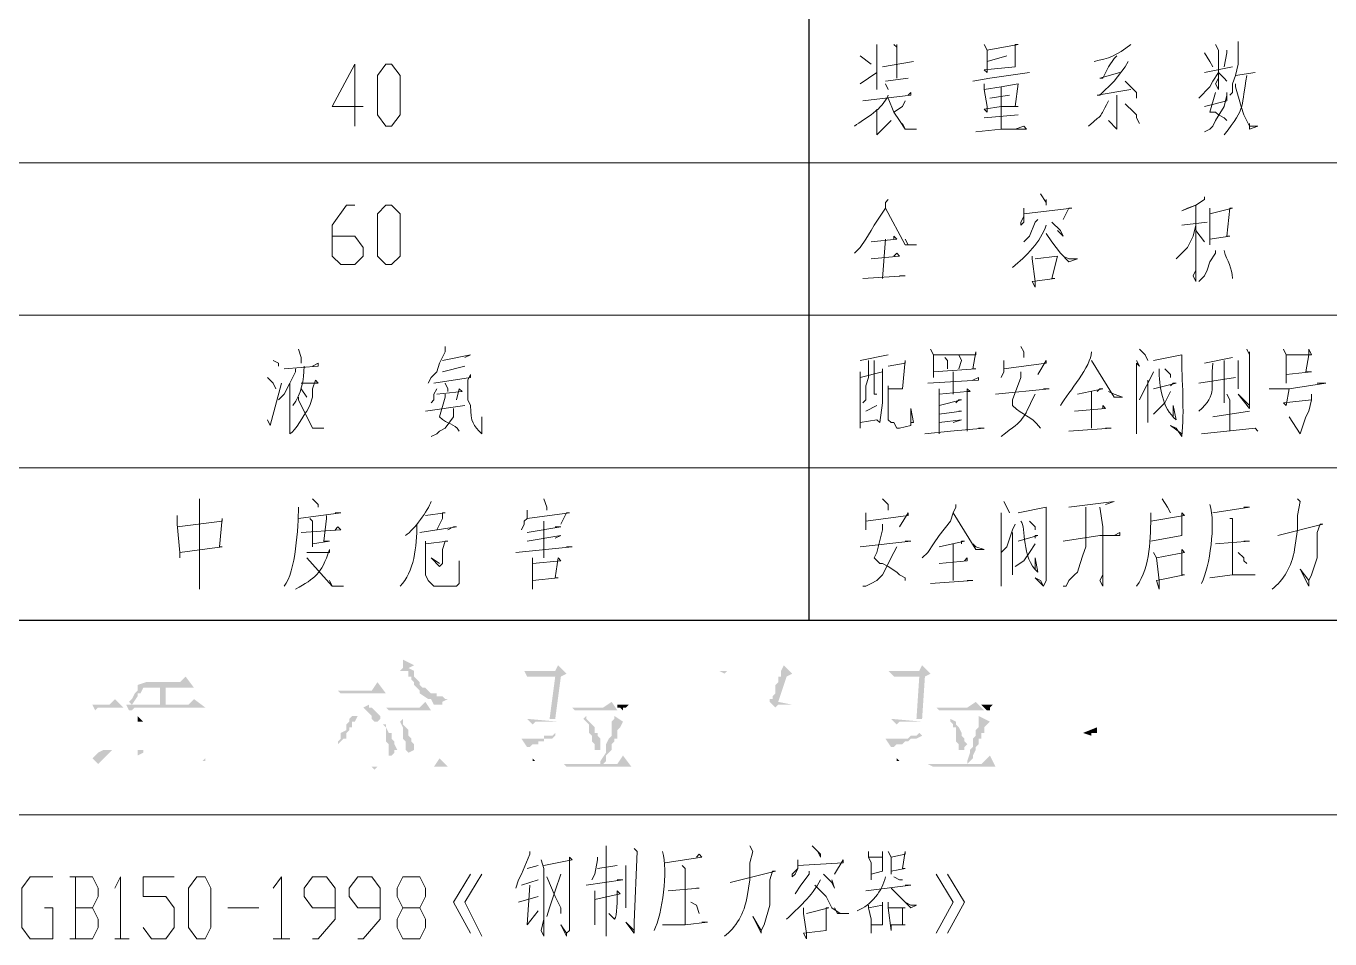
# Model space of a CAD drawing. Header units: millimetres. Extents: x -219 to 948, y -831 to -7.
# Drawn here: x 779.7 to 862.9, y -121.6 to -63.4 of the extents above; entities that cross this region are included whole.
import ezdxf

# ---------------------------------------------------------------- set-up
doc = ezdxf.new("R2010")
doc.units = ezdxf.units.MM
doc.layers.add('1', color=7, linetype='Continuous')

msp = doc.modelspace()

# ---------------------------------------------------------------- hatches: boundary and pattern name
h = msp.add_hatch(color=0)
h.dxf.hatch_style = 2
h.paths.add_polyline_path([(803.735, -103.829), (803.735, -104.009), (803.735, -104.369), (803.555, -104.549), (804.095, -104.549), (804.095, -104.909), (804.275, -104.909), (804.275, -105.089), (804.455, -105.269), (804.455, -105.449), (804.815, -105.809), (804.815, -105.989), (805.355, -106.349), (805.535, -106.349), (805.715, -106.709), (805.895, -106.709), (806.075, -106.709), (806.255, -106.709), (806.255, -106.529), (806.615, -106.349), (806.435, -106.349), (806.255, -106.169), (805.895, -106.169), (805.895, -105.989), (805.715, -105.989), (805.535, -105.989), (805.175, -105.629), (804.995, -105.629), (804.815, -105.449), (804.815, -105.269), (804.635, -105.089), (804.455, -104.909), (804.455, -104.549), (804.095, -104.369), (804.455, -104.189)])
h = msp.add_hatch(color=0)
h.dxf.hatch_style = 2
h.paths.add_polyline_path([(813.635, -104.189), (813.455, -104.549), (811.475, -104.549), (811.655, -104.909), (813.455, -104.909), (814.175, -104.729)])
h = msp.add_hatch(color=0)
h.dxf.hatch_style = 2
h.paths.add_polyline_path([(814.175, -104.729), (813.455, -104.909), (813.095, -107.609), (813.455, -107.609), (813.815, -104.909)])
h = msp.add_hatch(color=0)
h.dxf.hatch_style = 2
h.paths.add_polyline_path([(828.035, -104.189), (827.855, -104.549), (823.895, -104.549), (825.515, -104.549), (827.855, -104.549), (827.855, -104.909), (827.675, -104.909), (827.675, -105.269), (827.495, -105.449), (827.495, -105.629), (827.495, -105.809), (827.495, -105.989), (827.315, -106.169), (827.315, -106.349), (827.135, -106.349), (827.135, -106.529), (827.495, -106.889), (827.675, -106.709), (828.575, -106.709), (827.675, -106.529), (828.215, -104.909), (828.575, -104.729)])
h = msp.add_hatch(color=0)
h.dxf.hatch_style = 2
h.paths.add_polyline_path([(823.895, -104.549), (824.255, -104.729), (824.435, -104.549), (825.515, -104.549)])
h = msp.add_hatch(color=0)
h.dxf.hatch_style = 2
h.paths.add_polyline_path([(836.855, -104.189), (836.675, -104.549), (834.695, -104.549), (835.055, -104.909), (836.675, -104.909), (837.395, -104.729)])
h = msp.add_hatch(color=0)
h.dxf.hatch_style = 2
h.paths.add_polyline_path([(837.395, -104.729), (836.675, -104.909), (836.495, -107.609), (836.855, -107.609), (837.035, -104.909)])
h = msp.add_hatch(color=0)
h.dxf.hatch_style = 2
h.paths.add_polyline_path([(789.875, -104.909), (789.515, -105.269), (787.355, -105.269), (786.815, -105.449), (786.815, -105.629), (786.815, -105.809), (786.635, -105.989), (786.455, -106.349), (786.275, -106.529), (786.455, -106.709), (786.815, -106.169), (786.815, -105.989), (786.995, -105.989), (787.175, -105.629), (790.415, -105.629)])
h = msp.add_hatch(color=0)
h.dxf.hatch_style = 2
h.paths.add_polyline_path([(802.115, -105.269), (801.755, -105.809), (799.595, -105.809), (799.775, -105.989), (800.135, -105.989), (802.655, -105.989)])
h = msp.add_hatch(color=0)
h.dxf.hatch_style = 2
h.paths.add_polyline_path([(785.375, -106.349), (785.015, -106.709), (783.935, -106.709), (784.115, -107.069), (784.295, -106.889), (785.915, -106.889)])
h = msp.add_hatch(color=0)
h.dxf.hatch_style = 2
h.paths.add_polyline_path([(790.415, -106.349), (790.055, -106.709), (786.095, -106.709), (786.275, -107.069), (786.455, -107.069), (786.635, -106.889), (791.135, -106.889)])
h = msp.add_hatch(color=0)
h.dxf.hatch_style = 2
h.paths.add_polyline_path([(788.615, -106.709), (788.615, -105.629), (788.255, -105.629), (788.255, -106.709)])
h = msp.add_hatch(color=0)
h.dxf.hatch_style = 2
h.paths.add_polyline_path([(801.575, -106.709), (801.215, -106.889), (801.395, -107.069), (801.755, -107.429), (801.755, -107.609), (801.935, -107.789), (802.115, -107.789), (802.295, -107.609), (802.295, -107.429), (801.755, -106.889), (801.575, -106.889)])
h = msp.add_hatch(color=0)
h.dxf.hatch_style = 2
h.paths.add_polyline_path([(805.175, -106.529), (804.815, -106.889), (802.655, -106.889), (802.835, -107.069), (803.015, -107.069), (805.535, -107.069)])
h = msp.add_hatch(color=0)
h.dxf.hatch_style = 2
h.paths.add_polyline_path([(817.055, -106.529), (816.515, -106.889), (814.535, -106.889), (814.715, -107.069), (814.895, -107.069), (815.075, -107.069), (817.415, -107.069)])
h = msp.add_hatch(color=0)
h.dxf.hatch_style = 2
h.paths.add_polyline_path([(817.415, -106.709), (817.415, -106.889), (817.595, -106.889), (817.775, -107.069), (817.775, -106.889), (817.955, -106.889), (818.135, -106.709)])
h = msp.add_hatch(color=0)
h.dxf.hatch_style = 2
h.paths.add_polyline_path([(840.275, -106.529), (839.735, -106.889), (837.755, -106.889), (837.935, -107.069), (838.295, -107.069), (840.815, -107.069)])
h = msp.add_hatch(color=0)
h.dxf.hatch_style = 2
h.paths.add_polyline_path([(840.635, -106.709), (840.815, -106.889), (840.995, -107.069), (841.175, -107.069), (841.175, -106.889), (841.355, -106.709), (841.535, -106.709)])
h = msp.add_hatch(color=0)
h.dxf.hatch_style = 2
h.paths.add_polyline_path([(786.815, -107.429), (786.815, -107.789), (787.175, -107.789)])
h = msp.add_hatch(color=0)
h.dxf.hatch_style = 2
h.paths.add_polyline_path([(800.495, -107.429), (800.315, -107.609), (800.315, -107.789), (800.135, -107.969), (800.135, -108.149), (800.135, -108.329), (799.775, -108.509), (799.775, -108.689), (799.775, -108.869), (799.595, -109.049), (799.595, -109.229), (799.775, -109.049), (799.955, -108.869), (800.135, -108.869), (800.135, -108.689), (800.135, -108.509), (800.315, -108.329), (800.315, -108.149), (800.495, -108.149), (800.495, -107.969), (800.495, -107.789), (800.675, -107.789), (800.855, -107.429)])
h = msp.add_hatch(color=0)
h.dxf.hatch_style = 2
h.paths.add_polyline_path([(802.655, -107.969), (802.475, -107.969), (802.655, -108.149), (802.655, -108.509), (802.655, -108.689), (802.655, -109.049), (802.835, -109.229), (802.835, -109.949), (803.015, -109.949), (803.195, -109.769), (803.195, -109.589), (803.375, -109.589), (803.195, -109.229), (803.195, -109.049), (803.015, -108.869), (803.015, -108.689), (803.015, -108.509), (802.835, -108.509), (802.655, -108.149)])
h = msp.add_hatch(color=0)
h.dxf.hatch_style = 2
h.paths.add_polyline_path([(803.735, -107.609), (803.555, -107.789), (803.735, -108.149), (803.735, -108.329), (803.735, -108.509), (803.735, -108.869), (803.915, -109.049), (803.915, -109.589), (804.095, -109.769), (804.455, -109.589), (804.455, -109.229), (804.275, -109.049), (804.275, -108.869), (804.095, -108.689), (804.095, -108.509), (804.095, -108.329), (803.915, -108.149), (803.735, -107.969), (803.735, -107.789)])
h = msp.add_hatch(color=0)
h.dxf.hatch_style = 2
h.paths.add_polyline_path([(811.655, -107.609), (812.015, -107.969), (812.195, -107.789), (813.635, -107.789)])
h = msp.add_hatch(color=0)
h.dxf.hatch_style = 2
h.paths.add_polyline_path([(815.435, -107.429), (815.255, -107.609), (815.435, -107.789), (815.615, -107.969), (815.615, -108.149), (815.615, -108.509), (815.795, -108.689), (815.795, -109.049), (815.975, -109.229), (815.975, -109.589), (816.155, -109.589), (816.335, -109.589), (816.335, -109.409), (816.335, -109.229), (816.335, -109.049), (816.335, -108.869), (816.155, -108.689), (816.155, -108.509), (815.975, -108.509), (815.975, -108.149), (815.795, -107.969), (815.615, -107.789), (815.435, -107.609)])
h = msp.add_hatch(color=0)
h.dxf.hatch_style = 2
h.paths.add_polyline_path([(817.235, -107.429), (817.235, -107.609), (817.055, -107.789), (817.055, -108.149), (817.055, -108.329), (817.055, -108.689), (816.875, -108.869), (816.695, -109.229), (816.695, -109.409), (816.695, -109.589), (816.695, -109.769), (816.335, -110.309), (816.335, -110.489), (816.515, -110.489), (816.695, -110.309), (816.695, -110.129), (816.695, -109.949), (817.055, -109.589), (817.055, -109.409), (817.055, -109.229), (817.235, -109.049), (817.235, -108.869), (817.415, -108.869), (817.415, -108.509), (817.415, -108.329), (817.595, -108.149), (817.775, -107.789)])
h = msp.add_hatch(color=0)
h.dxf.hatch_style = 2
h.paths.add_polyline_path([(834.875, -107.609), (835.235, -107.969), (835.415, -107.789), (836.855, -107.789)])
h = msp.add_hatch(color=0)
h.dxf.hatch_style = 2
h.paths.add_polyline_path([(838.655, -107.429), (838.655, -107.609), (838.655, -107.789), (838.835, -107.969), (838.835, -108.149), (839.015, -108.149), (839.015, -108.509), (839.015, -108.689), (839.015, -109.049), (839.195, -109.229), (839.195, -109.589), (839.375, -109.589), (839.555, -109.589), (839.555, -109.409), (839.735, -109.229), (839.555, -109.049), (839.555, -108.869), (839.375, -108.689), (839.375, -108.509), (839.195, -108.149), (839.015, -107.969), (839.015, -107.789), (838.655, -107.609)])
h = msp.add_hatch(color=0)
h.dxf.hatch_style = 2
h.paths.add_polyline_path([(840.455, -107.429), (840.455, -107.609), (840.455, -107.789), (840.455, -108.149), (840.275, -108.329), (840.275, -108.689), (840.095, -108.869), (840.095, -109.229), (840.095, -109.409), (839.915, -109.589), (839.915, -109.769), (839.735, -110.309), (839.735, -110.489), (839.915, -110.309), (840.095, -110.129), (840.095, -109.949), (840.275, -109.589), (840.275, -109.409), (840.455, -109.229), (840.455, -109.049), (840.455, -108.869), (840.635, -108.869), (840.635, -108.509), (840.815, -108.509), (840.815, -108.329), (840.815, -108.149), (841.175, -107.789)])
h = msp.add_hatch(color=0)
h.dxf.hatch_style = 2
h.paths.add_polyline_path([(813.455, -108.509), (813.275, -108.689), (812.735, -108.689), (812.735, -108.869), (812.015, -108.869), (811.295, -108.869), (811.655, -109.409), (811.835, -109.409), (812.015, -109.229), (812.195, -109.229), (812.375, -109.229), (812.375, -109.049), (812.735, -109.049), (812.735, -108.869), (813.095, -108.869), (813.275, -108.869), (813.455, -108.689)])
h = msp.add_hatch(color=0)
h.dxf.hatch_style = 2
h.paths.add_polyline_path([(836.675, -108.509), (836.495, -108.689), (836.135, -108.689), (835.955, -108.869), (835.415, -108.869), (835.235, -108.869), (834.515, -108.869), (834.875, -109.409), (835.055, -109.409), (835.235, -109.229), (835.415, -109.229), (835.595, -109.229), (835.775, -109.049), (835.955, -109.049), (836.135, -108.869), (836.315, -108.869), (836.495, -108.869), (836.855, -108.689)])
h = msp.add_hatch(color=0)
h.dxf.hatch_style = 2
h.paths.add_polyline_path([(848.015, -108.149), (847.115, -108.509), (847.655, -108.689), (847.655, -108.509), (848.015, -108.509), (848.015, -108.329)])
h = msp.add_hatch(color=0)
h.dxf.hatch_style = 2
h.paths.add_polyline_path([(784.655, -109.589), (784.295, -109.769), (783.935, -110.129), (784.295, -110.489), (784.475, -110.309), (785.195, -109.589), (785.375, -109.589)])
h = msp.add_hatch(color=0)
h.dxf.hatch_style = 2
h.paths.add_polyline_path([(786.815, -109.589), (786.815, -109.949), (787.175, -109.769), (787.175, -109.589), (789.515, -109.589)])
h = msp.add_hatch(color=0)
h.dxf.hatch_style = 2
h.paths.add_polyline_path([(791.135, -110.129), (790.955, -110.309), (788.975, -110.309), (788.795, -110.309), (788.615, -110.309), (791.135, -110.309)])
h = msp.add_hatch(color=0)
h.dxf.hatch_style = 2
h.paths.add_polyline_path([(806.075, -110.129), (805.715, -110.669), (801.755, -110.669), (801.935, -110.849), (802.115, -110.669), (806.615, -110.669)])
h = msp.add_hatch(color=0)
h.dxf.hatch_style = 2
h.paths.add_polyline_path([(812.015, -110.129), (812.015, -110.309), (812.195, -110.309), (812.915, -110.309), (812.195, -110.309)])
h = msp.add_hatch(color=0)
h.dxf.hatch_style = 2
h.paths.add_polyline_path([(817.775, -109.949), (817.415, -110.489), (813.995, -110.489), (814.175, -110.669), (814.355, -110.669), (818.315, -110.669)])
h = msp.add_hatch(color=0)
h.dxf.hatch_style = 2
h.paths.add_polyline_path([(835.235, -110.129), (835.235, -110.309), (835.415, -110.309), (836.135, -110.309), (835.415, -110.309)])
h = msp.add_hatch(color=0)
h.dxf.hatch_style = 2
h.paths.add_polyline_path([(841.175, -109.949), (840.635, -110.489), (837.215, -110.489), (837.575, -110.669), (841.535, -110.669)])

# ---------------------------------------------------------------- linework, layer by layer
at = {"layer": '1', "color": 0, "lineweight": 25}
for points in [[(829.655, -101.309), (829.655, -33.269)], [(725.615, -101.309), (933.695, -101.309)]]:
    msp.add_lwpolyline(points, dxfattribs=at)
at = {"layer": '1', "color": 0, "lineweight": 5}
for points in [[(833.975, -64.589), (833.975, -64.949), (833.975, -64.769), (833.975, -67.469)], [(835.055, -64.589), (835.235, -64.769), (835.235, -64.589), (835.235, -66.749)], [(840.815, -64.589), (840.995, -64.949), (840.995, -66.389), (840.815, -66.209), (842.795, -66.029), (842.795, -64.589), (842.975, -64.589), (840.995, -64.949)], [(855.575, -64.589), (855.755, -64.949), (855.755, -67.469), (855.575, -67.109), (855.755, -66.749)], [(857.015, -64.409), (857.015, -65.309), (857.015, -65.849), (856.835, -66.569), (856.655, -67.109), (856.655, -67.649), (856.475, -67.829)], [(832.895, -65.309), (833.615, -65.849)], [(834.335, -66.029), (836.315, -65.669)], [(840.995, -65.669), (842.255, -65.309)], [(849.995, -65.669), (849.815, -66.029), (849.095, -66.929), (848.195, -67.829), (848.015, -67.829), (850.175, -67.469)], [(849.275, -65.309), (849.095, -65.489), (848.735, -66.029), (848.375, -66.749), (848.195, -66.749), (849.455, -66.389)], [(854.855, -65.129), (855.215, -65.669), (855.395, -66.029)], [(856.295, -64.949), (856.295, -65.129), (856.115, -66.029)], [(801.215, -68.549), (799.235, -68.549), (800.675, -65.849), (800.675, -69.809)], [(802.655, -69.809), (802.115, -69.089), (802.115, -66.569), (802.655, -65.849), (803.015, -65.849), (803.555, -66.569), (803.555, -69.089), (803.015, -69.809), (802.655, -69.809)], [(832.895, -67.109), (833.975, -66.389)], [(840.095, -66.929), (841.175, -66.749), (843.695, -66.389)], [(855.755, -66.389), (855.395, -66.929), (855.215, -67.289), (854.495, -68.009)], [(854.855, -66.389), (856.655, -66.029)], [(855.755, -66.389), (856.115, -66.749), (856.295, -66.929)], [(856.835, -66.569), (858.095, -66.389)], [(834.515, -66.929), (835.955, -66.749)], [(834.515, -67.109), (834.695, -67.469)], [(840.815, -67.109), (840.815, -67.469), (840.995, -68.549), (840.995, -68.909), (840.815, -68.729), (841.895, -68.549), (842.975, -68.549), (842.795, -68.549), (842.975, -67.109), (842.975, -67.109), (841.895, -67.289), (840.815, -67.469)], [(841.895, -67.289), (841.895, -69.989)], [(849.815, -66.929), (850.535, -67.649), (850.535, -67.829), (850.535, -68.009)], [(856.835, -67.109), (856.835, -67.289), (857.195, -68.549), (857.375, -69.089), (857.735, -69.809), (857.735, -69.989), (858.275, -69.809), (857.735, -69.809), (857.735, -69.629)], [(833.075, -68.189), (836.135, -67.829), (836.135, -67.649), (835.955, -67.829)], [(834.695, -68.009), (835.055, -68.909), (835.415, -69.449), (835.775, -69.989), (835.775, -69.989), (836.495, -69.989), (835.775, -69.989), (835.595, -69.629)], [(835.775, -68.189), (835.595, -68.549), (835.055, -68.909)], [(841.175, -68.009), (842.435, -67.829)], [(849.275, -67.829), (849.275, -69.989), (848.735, -69.449), (849.275, -69.989)], [(854.855, -68.549), (856.295, -68.189), (856.295, -67.649), (856.295, -67.829), (856.115, -68.549), (855.575, -69.449), (855.395, -69.809), (855.215, -69.989), (854.855, -70.169)], [(855.575, -67.649), (855.215, -68.909), (855.575, -68.909), (855.755, -69.089), (856.115, -69.269), (856.295, -69.449)], [(833.975, -68.729), (833.975, -70.169), (833.975, -70.349), (834.875, -69.449)], [(849.815, -68.369), (850.355, -68.909), (850.535, -69.089), (850.535, -69.269), (850.715, -69.629)], [(840.275, -70.169), (841.895, -69.989), (842.615, -69.989), (843.515, -69.989), (843.335, -69.809), (842.795, -69.989)], [(840.815, -69.269), (842.975, -69.089)], [(725.615, -72.149), (933.695, -72.149)], [(834.695, -74.489), (834.515, -74.669), (834.515, -75.029), (833.795, -76.109), (833.615, -76.469), (833.255, -77.009), (832.895, -77.549), (832.535, -77.909)], [(844.415, -74.129), (844.775, -74.669), (844.775, -74.849), (844.775, -74.489)], [(854.855, -74.309), (854.855, -74.489), (854.315, -74.849), (853.775, -75.029), (853.415, -75.209), (854.315, -74.849), (854.315, -79.709), (854.135, -79.349), (854.315, -78.989)], [(799.235, -76.829), (800.675, -76.829), (801.215, -77.549), (801.215, -78.089), (800.675, -78.629), (799.775, -78.629), (799.235, -78.089), (799.235, -76.109), (800.135, -74.849), (800.675, -74.849)], [(802.655, -78.629), (802.115, -78.089), (802.115, -75.389), (802.655, -74.849), (803.015, -74.849), (803.555, -75.389), (803.555, -78.089), (803.015, -78.629), (802.655, -78.629)], [(834.515, -75.029), (835.775, -77.369), (836.495, -77.369), (835.955, -77.369), (835.775, -77.009)], [(843.335, -75.029), (843.335, -75.569), (843.335, -75.929), (843.155, -76.109), (843.155, -75.929), (843.335, -75.569)], [(843.335, -75.389), (846.395, -75.029), (846.215, -75.029), (845.855, -75.749)], [(855.215, -75.029), (855.215, -77.369), (855.215, -77.009), (856.475, -76.829), (856.295, -76.829), (856.475, -75.029), (856.655, -75.029), (855.215, -75.389)], [(844.235, -75.749), (844.055, -75.929), (843.695, -76.829), (843.335, -77.189)], [(845.135, -75.929), (845.675, -76.469), (845.855, -76.829), (845.495, -76.469)], [(854.315, -76.109), (854.135, -76.829), (853.775, -77.549), (853.415, -77.909), (853.055, -78.269)], [(853.415, -76.109), (855.035, -75.929)], [(854.315, -76.469), (854.855, -77.189)], [(833.615, -77.189), (835.235, -77.009), (835.055, -76.829), (835.055, -77.009)], [(834.515, -77.009), (834.335, -79.529)], [(844.775, -76.649), (845.135, -77.189), (845.675, -77.909), (846.215, -78.449), (846.755, -78.269), (846.215, -78.269), (845.855, -78.089)], [(833.615, -78.269), (835.415, -78.089), (835.235, -77.909), (835.055, -78.089)], [(843.875, -78.089), (843.875, -78.269), (844.055, -79.709), (844.055, -80.069), (843.875, -79.709), (845.315, -79.529), (845.135, -79.529), (845.495, -78.089), (844.055, -78.269)], [(855.575, -77.729), (855.575, -77.909), (855.215, -78.449), (855.035, -78.989), (854.855, -79.349), (854.495, -79.709)], [(833.075, -79.529), (835.775, -79.349), (835.775, -79.349), (835.415, -79.349)], [(725.615, -81.869), (933.695, -81.869)], [(806.435, -83.849), (806.435, -84.209), (806.075, -84.929), (805.895, -85.469), (805.535, -85.829), (805.355, -86.189)], [(843.155, -83.849), (843.335, -84.209), (843.335, -84.569)], [(795.455, -84.749), (795.815, -84.929), (795.815, -85.109)], [(797.075, -84.029), (797.255, -84.569), (797.255, -84.929)], [(806.255, -84.749), (808.055, -84.389), (808.055, -84.389), (807.695, -84.569)], [(832.895, -84.749), (834.695, -84.389)], [(833.435, -84.749), (833.435, -85.829), (833.255, -86.369), (833.255, -86.909), (833.255, -87.269), (833.075, -87.449)], [(833.795, -84.749), (833.795, -86.909), (833.975, -86.909), (833.975, -86.909)], [(834.695, -85.109), (835.775, -84.929), (835.775, -84.749), (835.595, -86.549), (834.695, -86.549), (834.695, -86.369), (834.695, -88.529), (834.875, -88.709), (835.055, -88.709), (835.235, -89.069), (835.415, -89.069), (836.135, -88.889), (836.135, -88.709), (836.315, -88.709), (836.135, -87.809), (836.135, -88.709)], [(837.395, -84.029), (837.575, -84.389), (837.575, -85.829), (837.575, -85.469), (840.275, -85.289), (840.095, -85.289), (840.275, -84.209), (840.275, -84.389), (837.575, -84.389)], [(838.295, -84.569), (838.475, -84.749), (838.475, -85.289)], [(839.195, -84.389), (839.375, -84.749), (839.195, -85.289)], [(842.075, -84.749), (842.075, -85.469), (841.895, -85.829)], [(842.075, -85.289), (844.775, -84.929), (844.775, -84.749), (844.235, -85.649)], [(847.655, -84.749), (849.095, -87.089), (849.635, -87.089), (849.095, -86.909), (848.735, -86.729)], [(850.535, -84.749), (850.715, -85.109), (850.535, -84.929), (850.535, -89.429), (850.535, -89.069), (850.535, -88.709)], [(850.715, -84.029), (851.075, -84.389), (851.255, -84.749)], [(854.855, -84.929), (856.655, -84.569)], [(856.115, -84.749), (856.115, -87.449)], [(857.555, -84.029), (857.735, -84.389), (857.735, -84.209), (857.735, -87.809), (857.015, -86.909), (857.735, -87.629)], [(857.015, -84.749), (857.015, -86.549)], [(859.895, -84.029), (860.075, -84.389), (860.075, -86.189), (860.075, -85.649), (861.695, -85.469), (861.335, -85.469), (861.515, -84.389), (861.515, -84.029), (861.695, -84.389), (861.335, -84.389), (860.075, -84.389)], [(796.895, -85.289), (796.895, -85.469), (796.535, -86.189), (796.175, -86.909), (795.815, -87.269)], [(796.175, -85.289), (798.335, -85.109), (798.335, -84.929), (797.975, -85.109)], [(807.695, -85.109), (806.255, -85.469)], [(832.895, -85.469), (832.895, -89.069), (832.895, -88.709), (833.975, -88.529), (834.155, -88.709), (834.335, -87.449), (834.335, -85.289), (834.335, -85.469), (832.895, -85.829)], [(838.835, -85.469), (838.835, -86.909)], [(851.615, -85.469), (851.435, -85.829), (850.895, -86.909), (850.715, -87.269)], [(852.335, -85.289), (852.695, -85.649), (852.695, -85.829)], [(795.095, -85.829), (795.455, -86.189), (795.635, -86.549)], [(795.095, -88.529), (795.275, -88.889), (795.995, -86.189)], [(796.535, -86.189), (796.535, -89.429), (796.535, -88.709)], [(806.435, -86.189), (806.615, -86.549), (806.615, -86.729)], [(837.215, -86.189), (840.455, -86.009), (840.455, -85.829), (840.095, -86.009)], [(851.255, -86.009), (851.255, -88.709), (851.255, -87.989)], [(851.615, -86.549), (853.055, -86.189), (852.875, -86.189), (852.695, -86.369)], [(854.495, -86.189), (856.835, -85.829)], [(858.995, -86.549), (859.535, -86.549), (860.255, -86.549), (862.595, -86.189), (862.415, -86.189), (862.055, -86.189)], [(797.075, -87.089), (797.075, -87.269), (797.975, -89.069), (798.695, -89.069), (797.975, -89.069), (797.795, -88.709)], [(797.255, -86.549), (797.615, -87.089)], [(805.895, -86.549), (805.715, -86.909), (805.715, -87.269), (805.535, -87.449)], [(805.895, -86.909), (807.515, -86.729), (807.335, -86.549), (807.155, -87.269)], [(837.935, -89.429), (837.935, -86.909), (837.935, -86.549), (837.935, -86.909), (839.735, -86.729), (839.735, -86.549), (839.915, -86.729), (839.735, -86.729), (839.735, -89.249)], [(837.935, -87.629), (839.375, -87.269), (839.195, -87.269), (839.015, -87.449)], [(841.535, -86.909), (844.955, -86.549), (844.595, -86.549)], [(846.755, -86.909), (848.375, -86.549), (848.195, -86.549), (848.015, -86.729)], [(847.655, -86.729), (847.655, -89.069)], [(852.695, -86.729), (852.335, -87.449), (851.975, -87.809), (851.615, -88.169)], [(856.295, -86.909), (856.475, -87.269), (856.475, -89.249)], [(860.255, -86.549), (860.075, -87.629), (859.895, -87.449), (861.695, -87.269), (861.695, -86.909), (861.695, -87.269), (861.515, -87.989), (861.335, -88.349), (860.975, -89.429), (860.975, -89.429), (860.255, -88.349), (860.975, -89.429)], [(805.175, -87.989), (807.695, -87.629)], [(806.975, -87.809), (806.975, -88.349), (806.435, -89.069), (806.075, -89.249), (805.895, -89.429), (805.535, -89.609), (805.535, -89.609)], [(833.975, -87.629), (833.255, -87.989)], [(837.935, -88.169), (839.375, -87.989), (839.195, -87.989)], [(846.575, -87.989), (848.555, -87.809), (848.375, -87.629), (848.375, -87.809)], [(855.395, -88.349), (857.735, -87.989)], [(837.935, -88.709), (839.375, -88.529), (839.375, -88.529), (838.835, -88.709)], [(840.455, -89.069), (840.635, -89.069), (840.815, -89.069), (838.655, -89.249), (837.035, -89.429)], [(846.215, -89.249), (848.915, -89.069), (848.735, -89.069), (848.555, -89.069)], [(858.095, -89.069), (858.275, -89.249), (858.095, -89.069), (854.675, -89.429)], [(725.615, -91.589), (933.695, -91.589)], [(790.775, -93.569), (790.775, -93.749), (790.775, -99.329), (790.775, -99.149), (790.775, -98.789)], [(797.975, -93.569), (798.335, -93.929), (798.335, -94.109)], [(812.735, -93.569), (812.915, -94.109), (812.915, -94.289)], [(834.335, -93.569), (834.695, -93.929), (834.695, -94.289)], [(839.015, -93.929), (839.015, -94.109), (838.835, -94.469), (838.655, -95.009), (837.935, -95.909), (837.575, -96.449), (837.215, -96.989), (836.855, -97.349)], [(842.075, -93.749), (842.255, -94.109), (842.435, -94.469)], [(846.215, -94.109), (849.095, -93.749), (849.095, -93.749), (848.555, -93.929)], [(852.155, -93.569), (852.515, -94.109), (852.695, -94.469)], [(789.335, -94.649), (789.335, -95.189), (789.515, -96.989), (789.515, -97.349)], [(797.075, -94.829), (799.775, -94.469), (799.415, -94.469)], [(797.795, -94.829), (797.975, -95.009), (797.975, -96.629), (797.975, -96.449), (799.055, -96.269), (798.695, -96.269), (798.875, -94.829), (798.875, -94.649)], [(805.175, -94.649), (805.175, -94.649), (806.435, -94.469), (806.255, -94.469), (806.255, -94.829), (805.895, -95.549)], [(811.655, -94.289), (811.655, -94.829), (811.475, -95.009), (811.475, -95.189), (811.295, -95.549)], [(811.655, -94.829), (814.355, -94.469), (814.175, -94.469), (813.815, -95.189)], [(833.255, -94.469), (833.255, -95.189), (833.255, -95.369), (833.255, -95.549)], [(833.255, -95.009), (835.955, -94.649), (835.955, -94.469), (835.415, -95.369)], [(838.835, -94.469), (840.275, -96.809), (840.815, -96.809), (840.275, -96.629), (840.095, -96.449)], [(841.895, -94.469), (841.895, -94.829), (841.895, -94.649), (841.895, -99.149), (841.895, -98.429)], [(842.975, -94.469), (844.775, -94.109), (844.775, -94.109), (844.775, -98.789), (844.595, -99.149), (844.595, -99.149), (844.415, -98.789), (844.055, -98.609), (844.595, -99.149)], [(847.295, -94.109), (847.295, -96.629), (847.115, -97.169), (846.935, -97.709), (846.755, -98.249), (846.575, -98.429), (846.215, -98.789), (846.035, -99.149), (845.855, -99.149)], [(848.195, -94.109), (848.375, -95.369), (848.375, -99.149), (848.195, -98.789), (848.375, -98.429)], [(851.435, -95.009), (853.595, -94.649), (853.415, -94.469), (853.415, -95.909), (853.415, -95.909), (851.435, -96.269)], [(855.395, -94.469), (857.735, -94.109), (857.735, -94.109), (857.375, -94.109)], [(789.335, -95.369), (792.215, -95.009), (792.215, -94.829), (792.035, -96.629), (792.215, -96.629), (789.515, -96.989)], [(797.255, -95.729), (799.775, -95.549), (799.595, -95.369), (799.415, -95.549)], [(804.815, -95.729), (807.155, -95.369), (806.975, -95.369), (806.615, -95.549)], [(811.655, -95.729), (813.815, -95.369), (813.455, -95.369)], [(812.735, -95.009), (812.735, -97.349)], [(834.335, -95.189), (834.335, -95.549), (833.975, -96.989), (833.795, -97.349), (834.155, -97.709), (834.335, -97.709), (834.695, -97.889), (835.235, -98.249), (835.415, -98.429), (835.775, -98.609), (835.775, -98.789)], [(842.795, -95.189), (842.615, -95.549), (842.255, -96.629), (841.895, -96.989)], [(843.695, -95.009), (844.055, -95.369), (844.055, -95.549)], [(856.475, -94.829), (856.655, -94.829), (856.655, -98.429)], [(859.535, -95.909), (862.415, -95.189), (862.235, -95.189), (862.055, -95.729), (862.055, -96.629), (862.055, -97.349), (861.695, -98.429), (861.515, -98.789), (861.515, -99.149), (860.975, -98.069), (861.515, -98.789)], [(805.175, -96.269), (805.175, -98.429), (805.355, -98.789), (805.535, -98.969), (805.715, -99.149), (805.895, -99.149), (806.075, -99.149), (806.435, -99.149), (806.975, -99.149), (807.155, -99.149), (807.335, -98.969), (807.335, -97.529), (807.335, -98.969)], [(805.175, -96.449), (806.615, -96.269), (806.435, -96.269), (806.255, -96.809), (806.255, -97.349), (806.255, -97.709), (806.075, -97.889), (805.535, -97.349), (806.075, -97.709)], [(811.655, -96.269), (813.815, -95.909), (813.815, -95.909), (813.455, -96.089)], [(832.895, -96.629), (836.135, -96.269), (835.775, -96.269)], [(837.935, -96.629), (839.555, -96.269), (839.375, -96.269), (839.375, -96.449)], [(838.835, -96.449), (838.835, -98.789)], [(842.615, -95.729), (842.615, -97.169), (842.615, -98.429), (842.615, -98.069), (842.615, -97.709)], [(844.055, -96.449), (843.695, -96.989), (843.335, -97.529), (842.795, -97.889)], [(842.975, -96.269), (844.235, -95.909), (844.055, -95.909), (844.055, -96.089)], [(845.855, -96.269), (848.195, -95.909), (849.455, -95.909), (849.455, -95.729), (849.095, -95.909)], [(855.575, -96.449), (857.735, -96.269), (857.375, -96.269)], [(810.935, -96.989), (814.535, -96.629), (814.535, -96.629), (814.175, -96.629)], [(835.235, -96.629), (835.055, -96.989), (834.695, -97.709), (834.515, -98.069), (834.335, -98.429), (833.975, -98.789), (833.615, -98.969), (833.255, -99.149), (833.075, -99.149)], [(851.615, -96.989), (851.795, -97.349), (851.795, -97.349), (851.975, -98.789), (851.975, -99.329), (851.795, -98.789), (851.795, -98.789), (853.595, -98.429), (853.415, -98.429), (853.415, -96.809), (853.595, -96.989), (851.795, -97.349)], [(857.015, -96.989), (857.375, -97.349), (857.375, -97.529), (857.555, -97.709)], [(797.615, -97.349), (797.615, -97.349), (799.235, -99.149), (799.955, -99.149), (799.235, -99.149), (799.055, -98.789)], [(812.015, -97.349), (812.015, -97.709), (812.015, -99.329), (812.015, -98.789), (813.635, -98.609), (813.455, -98.609), (813.635, -97.349), (813.815, -97.529), (812.015, -97.709)], [(837.935, -97.709), (839.735, -97.529), (839.735, -97.349), (839.555, -97.529)], [(837.395, -98.969), (840.095, -98.789), (840.095, -98.789), (839.735, -98.789)], [(855.215, -98.609), (856.655, -98.429), (858.095, -98.429), (857.735, -98.429)], [(725.615, -113.729), (933.695, -113.729)], [(811.835, -116.069), (811.835, -116.249), (811.295, -117.509), (811.115, -117.869), (810.935, -118.409)], [(816.695, -115.709), (816.695, -121.469), (816.695, -121.109), (816.695, -120.749)], [(818.495, -115.889), (818.675, -116.069), (818.495, -120.569), (818.495, -121.109), (818.495, -121.289), (817.955, -120.569), (818.495, -121.109)], [(820.475, -116.789), (822.815, -116.429), (822.635, -116.249), (822.455, -116.429)], [(829.835, -115.709), (830.375, -116.249), (830.375, -116.429), (830.195, -116.069)], [(833.435, -116.069), (833.435, -116.429), (833.615, -116.789), (833.615, -117.869), (833.615, -117.509), (834.335, -117.329), (834.335, -117.329), (834.335, -116.069), (834.335, -116.429), (833.435, -116.429)], [(834.695, -116.069), (834.875, -116.429), (834.875, -117.509), (834.875, -117.329), (835.775, -117.149), (835.595, -117.149), (835.775, -116.069), (835.775, -116.249), (834.875, -116.429)], [(811.655, -117.149), (812.375, -116.969)], [(812.555, -116.609), (812.735, -117.149), (812.735, -121.469), (812.555, -121.109), (812.735, -120.389)], [(812.735, -116.969), (814.535, -116.609), (814.355, -116.429), (814.355, -121.109), (814.175, -121.289), (814.175, -121.469), (813.815, -120.749), (814.175, -121.289)], [(816.155, -116.429), (816.155, -116.609), (815.975, -117.509), (815.795, -117.869)], [(816.155, -117.149), (817.415, -116.969)], [(817.955, -116.969), (817.955, -119.669), (817.955, -118.949)], [(821.555, -116.969), (821.735, -117.149), (821.735, -120.749)], [(828.935, -116.609), (828.935, -117.149), (828.755, -117.509), (828.575, -117.689), (828.575, -117.509), (828.935, -117.149)], [(828.935, -116.969), (831.815, -116.789), (831.815, -116.609), (831.275, -117.509)], [(780.875, -119.669), (781.415, -119.669), (781.415, -121.649), (779.975, -121.649), (779.435, -120.929), (779.435, -118.409), (779.975, -117.689), (781.415, -117.689)], [(783.935, -119.669), (784.295, -118.949), (784.295, -118.409), (783.935, -117.689), (782.495, -117.689)], [(782.855, -117.689), (782.855, -121.649)], [(785.375, -118.409), (785.735, -117.689), (785.735, -121.649)], [(787.175, -120.929), (787.715, -121.649), (788.615, -121.649), (789.155, -120.929), (789.155, -119.669), (788.615, -118.949), (787.175, -118.949), (787.175, -117.689), (789.155, -117.689)], [(790.595, -121.649), (790.055, -120.929), (790.055, -118.409), (790.595, -117.689), (791.135, -117.689), (791.495, -118.409), (791.495, -120.929), (791.135, -121.649), (790.595, -121.649)], [(795.455, -118.409), (795.995, -117.689), (795.995, -121.649)], [(797.975, -121.649), (798.335, -121.649), (799.415, -120.389), (799.415, -118.409), (798.875, -117.689), (797.975, -117.689), (797.435, -118.409), (797.435, -118.949), (797.975, -119.669), (799.415, -119.669)], [(800.855, -121.649), (801.215, -121.649), (802.295, -120.389), (802.295, -118.409), (801.755, -117.689), (800.855, -117.689), (800.315, -118.409), (800.315, -118.949), (800.855, -119.669), (802.295, -119.669)], [(803.735, -121.649), (803.375, -120.929), (803.375, -120.389), (803.735, -119.669), (804.815, -119.669), (805.175, -118.949), (805.175, -118.409), (804.815, -117.689), (803.735, -117.689), (803.375, -118.409), (803.375, -118.949), (803.735, -119.669)], [(808.055, -117.509), (806.975, -119.309), (808.055, -121.289)], [(808.775, -117.509), (807.695, -119.309), (808.775, -121.469)], [(812.375, -117.869), (811.295, -118.229)], [(813.815, -117.509), (813.455, -118.589), (813.095, -119.669), (812.915, -120.209)], [(812.915, -117.689), (813.455, -118.949), (813.815, -119.669), (813.815, -120.029), (813.815, -120.029)], [(815.435, -118.229), (817.775, -117.869), (817.415, -117.869)], [(824.615, -118.049), (827.495, -117.329), (827.315, -117.329), (827.135, -117.869), (827.135, -118.769), (827.135, -119.489), (826.775, -120.749), (826.595, -121.109), (826.595, -121.289), (826.055, -120.209), (826.595, -121.109)], [(829.655, -117.329), (829.655, -117.509), (829.115, -118.229), (828.755, -118.769)], [(830.555, -117.509), (831.095, -118.049), (831.275, -118.409), (831.095, -117.869)], [(835.055, -117.689), (835.415, -117.869), (835.595, -117.869)], [(837.755, -121.289), (838.835, -119.309), (837.755, -117.509)], [(838.475, -117.509), (839.555, -119.309), (838.475, -121.289)], [(811.835, -118.229), (811.655, -120.749), (811.655, -120.749), (812.375, -119.849)], [(815.975, -118.589), (815.975, -119.129), (815.975, -120.749), (815.975, -120.029)], [(820.655, -118.589), (822.635, -118.409), (822.455, -118.409)], [(830.015, -118.229), (830.735, -118.949), (831.095, -119.669), (831.635, -120.029), (832.175, -120.029), (831.455, -120.029), (831.275, -119.669)], [(833.255, -118.589), (836.135, -118.229), (835.775, -118.229)], [(834.875, -118.409), (836.135, -119.669), (836.495, -119.489), (836.135, -119.489), (835.775, -119.309)], [(782.495, -121.649), (783.935, -121.649), (784.295, -120.929), (784.295, -120.389), (783.935, -119.669), (782.855, -119.669)], [(792.575, -119.669), (794.555, -119.669)], [(804.815, -119.669), (805.175, -120.389), (805.175, -120.929), (804.815, -121.649), (803.735, -121.649)], [(812.375, -118.949), (811.115, -119.309)], [(822.095, -119.309), (822.455, -119.489), (822.635, -120.029)], [(829.295, -119.669), (829.295, -120.029), (829.475, -121.289), (829.475, -121.649), (829.295, -121.289), (830.735, -121.109), (830.735, -121.109), (830.735, -119.669), (830.915, -119.669), (829.475, -120.029)], [(833.435, -119.489), (833.435, -119.669), (833.615, -120.389), (833.615, -121.289), (833.615, -120.749), (834.335, -120.749), (834.335, -120.749), (834.335, -119.309), (834.335, -119.489), (833.435, -119.669)], [(834.695, -119.309), (834.695, -119.669), (834.875, -121.109), (834.875, -120.749), (835.775, -120.749), (835.595, -120.749), (835.595, -119.669), (835.775, -119.669), (834.695, -119.669)], [(820.295, -120.749), (821.735, -120.749), (823.175, -120.569), (822.815, -120.569)], [(785.375, -121.649), (786.275, -121.649)], [(795.455, -121.649), (796.535, -121.649)]]:
    msp.add_lwpolyline(points, dxfattribs=at)
for points in [[(850.175, -64.589), (849.275, -65.309), (848.735, -65.489), (847.835, -65.669)], [(857.555, -66.569), (857.195, -68.549), (857.555, -68.549), (856.115, -70.349)], [(834.695, -67.829), (834.335, -68.729), (833.255, -69.269), (832.535, -69.809)], [(848.735, -68.189), (848.015, -69.629), (848.375, -68.909), (847.475, -69.809)], [(844.775, -76.109), (844.415, -77.189), (843.515, -78.089), (842.615, -78.809)], [(856.115, -77.729), (856.295, -78.449), (856.655, -78.809), (856.655, -79.529)], [(847.655, -84.209), (847.655, -85.109), (846.215, -86.729), (845.675, -87.629)], [(797.435, -85.109), (797.435, -86.009), (797.255, -86.909), (796.715, -87.629)], [(855.395, -84.929), (855.215, -86.369), (855.755, -86.909), (854.495, -87.989)], [(844.055, -86.909), (843.155, -88.709), (843.515, -88.349), (841.895, -89.609)], [(805.535, -93.749), (805.355, -94.289), (804.455, -95.549), (803.915, -95.909)], [(855.215, -93.929), (855.575, -95.189), (855.215, -97.889), (854.675, -98.969)], [(797.075, -94.109), (797.075, -95.369), (796.895, -98.249), (796.175, -99.149)], [(851.435, -94.469), (851.435, -96.089), (851.435, -97.889), (850.535, -99.149)], [(804.635, -95.189), (804.635, -96.629), (804.455, -98.249), (803.555, -99.149)], [(820.295, -116.069), (820.655, -117.329), (820.295, -120.029), (819.755, -121.109)], [(830.375, -117.869), (829.835, -118.949), (828.935, -119.669), (828.215, -120.389)], [(834.515, -117.689), (834.335, -118.589), (833.615, -119.489), (832.715, -119.849)]]:
    msp.add_open_spline(points, degree=3, dxfattribs=at)
for points, knots in [([(851.615, -84.749), (851.615, -84.749), (853.415, -84.389), (853.415, -84.389), (853.415, -84.389), (853.415, -84.389), (853.415, -84.389), (853.415, -86.009), (853.595, -87.989), (853.415, -89.609), (853.415, -89.609), (853.055, -89.069), (853.055, -89.069), (853.055, -89.069), (852.695, -88.889), (852.695, -88.889), (852.695, -88.889), (853.415, -89.429), (853.415, -89.429)], [0, 0, 0, 0, 1, 1, 1, 2, 2, 2, 3, 3, 3, 4, 4, 4, 5, 5, 5, 6, 6, 6, 6]), ([(805.715, -86.189), (805.715, -86.189), (808.055, -85.829), (808.055, -85.829), (808.055, -85.829), (808.055, -85.649), (808.055, -85.649), (808.055, -85.649), (807.875, -86.009), (807.875, -86.009), (807.875, -86.009), (807.875, -87.269), (807.875, -87.269), (807.875, -87.269), (808.055, -87.629), (808.055, -87.629), (808.055, -88.709), (808.235, -88.889), (808.775, -89.429), (808.775, -89.429), (808.775, -88.349), (808.775, -88.349), (808.775, -88.349), (808.775, -89.429), (808.775, -89.429)], [0, 0, 0, 0, 1, 1, 1, 2, 2, 2, 3, 3, 3, 4, 4, 4, 5, 5, 5, 6, 6, 6, 7, 7, 7, 8, 8, 8, 8]), ([(843.155, -85.469), (843.155, -85.469), (843.155, -85.829), (843.155, -85.829), (843.155, -85.829), (842.615, -87.269), (842.615, -87.269), (842.615, -87.269), (842.615, -87.629), (842.615, -87.629), (843.335, -88.349), (843.695, -88.169), (844.415, -89.069)], [0, 0, 0, 0, 1, 1, 1, 2, 2, 2, 3, 3, 3, 4, 4, 4, 4]), ([(851.975, -85.289), (851.975, -86.369), (852.155, -87.809), (853.055, -88.529), (853.055, -88.529), (852.875, -87.629), (852.875, -87.629), (852.875, -87.629), (852.875, -88.349), (852.875, -88.349)], [0, 0, 0, 0, 1, 1, 1, 2, 2, 2, 3, 3, 3, 3]), ([(797.255, -86.189), (797.255, -86.189), (798.335, -86.189), (798.335, -86.189), (798.335, -86.189), (798.155, -86.009), (798.155, -86.009), (798.155, -86.009), (797.975, -86.549), (797.975, -86.549), (797.975, -86.549), (797.975, -87.089), (797.975, -87.089), (797.975, -87.089), (797.795, -87.629), (797.795, -87.629), (797.795, -87.629), (797.615, -87.989), (797.615, -87.989), (797.435, -88.169), (796.895, -89.249), (796.535, -89.429)], [0, 0, 0, 0, 1, 1, 1, 2, 2, 2, 3, 3, 3, 4, 4, 4, 5, 5, 5, 6, 6, 6, 7, 7, 7, 7]), ([(806.435, -86.909), (806.435, -86.909), (806.435, -87.089), (806.435, -87.089), (806.435, -87.089), (806.075, -88.349), (806.075, -88.349), (806.615, -88.889), (806.975, -88.709), (807.335, -89.249)], [0, 0, 0, 0, 1, 1, 1, 2, 2, 2, 3, 3, 3, 3]), ([(860.795, -93.569), (860.795, -93.569), (860.975, -93.749), (860.975, -93.749), (860.975, -93.749), (860.795, -94.649), (860.795, -94.649), (860.795, -94.649), (860.795, -95.549), (860.795, -95.549), (860.795, -95.549), (860.615, -96.809), (860.615, -96.809), (860.435, -97.889), (859.895, -98.789), (859.175, -99.329)], [0, 0, 0, 0, 1, 1, 1, 2, 2, 2, 3, 3, 3, 4, 4, 4, 5, 5, 5, 5]), ([(843.155, -95.009), (843.515, -95.369), (843.155, -97.349), (844.235, -98.249), (844.235, -98.249), (844.055, -97.349), (844.055, -97.349), (844.055, -97.349), (844.055, -98.069), (844.055, -98.069)], [0, 0, 0, 0, 1, 1, 1, 2, 2, 2, 3, 3, 3, 3]), ([(797.615, -96.989), (797.615, -96.989), (799.055, -96.989), (799.055, -96.989), (799.055, -96.989), (799.055, -96.809), (799.055, -96.809), (798.515, -98.429), (798.155, -98.609), (796.895, -99.329)], [0, 0, 0, 0, 1, 1, 1, 2, 2, 2, 3, 3, 3, 3]), ([(825.875, -115.709), (825.875, -115.709), (826.055, -116.069), (826.055, -116.069), (826.055, -116.069), (825.875, -116.789), (825.875, -116.789), (825.875, -116.789), (825.875, -117.869), (825.875, -117.869), (825.875, -117.869), (825.695, -118.949), (825.695, -118.949), (825.515, -120.029), (824.975, -120.929), (824.255, -121.469)], [0, 0, 0, 0, 1, 1, 1, 2, 2, 2, 3, 3, 3, 4, 4, 4, 5, 5, 5, 5]), ([(815.975, -119.129), (815.975, -119.129), (817.595, -118.769), (817.595, -118.769), (817.595, -118.769), (817.415, -118.589), (817.415, -118.589), (817.415, -119.129), (817.415, -120.209), (817.235, -120.389), (817.235, -120.389), (816.875, -120.029), (816.875, -120.029), (816.875, -120.029), (817.235, -120.389), (817.235, -120.389)], [0, 0, 0, 0, 1, 1, 1, 2, 2, 2, 3, 3, 3, 4, 4, 4, 5, 5, 5, 5])]:
    msp.add_open_spline(points, degree=3, knots=knots, dxfattribs=at)

doc.saveas('drawing.dxf')
